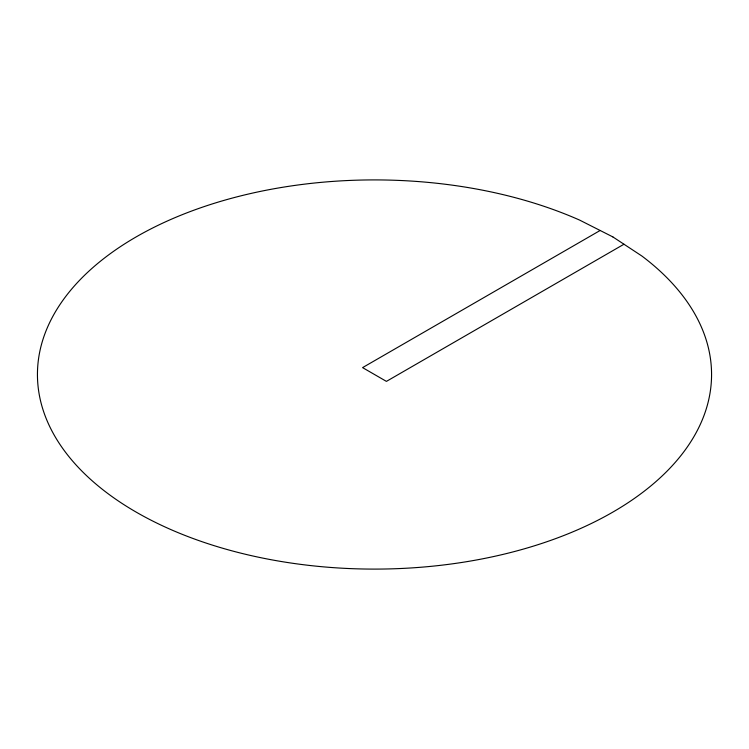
<?xml version="1.0" encoding="UTF-8"?>
<svg xmlns="http://www.w3.org/2000/svg" width="749" height="749" viewBox="0 0 749 749"><rect width="100%" height="100%" fill="white"/><g stroke="black" fill="none" stroke-linecap="round" stroke-linejoin="round"><path stroke-width="1.12" d="M600.136 230.477L362.582 367.619L386.418 381.381L623.964 244.23M612.832 236.899L579.679 220.122A337.05 194.59 0 0 0 45.436 332.378A337.05 194.59 0 0 0 447.453 564.484A337.05 194.59 0 0 0 641.902 256.036L612.832 236.899"/></g></svg>
